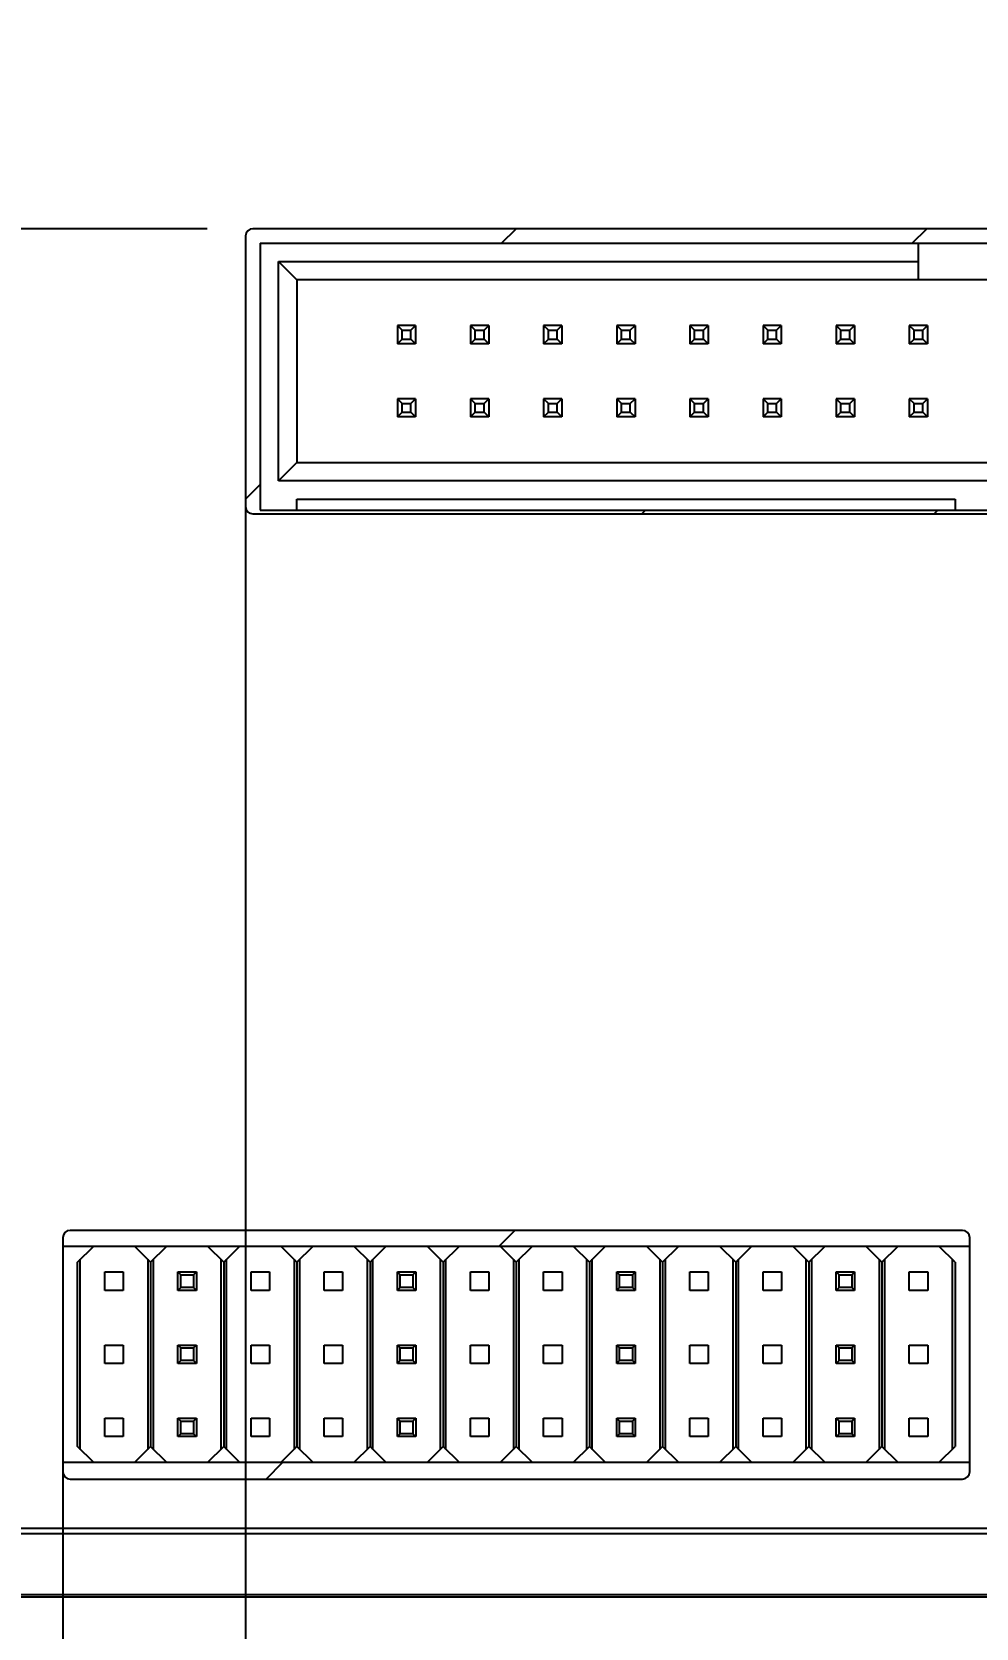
# Model space of a CAD drawing. Header units: inches. Extents: x 0 to 34, y 0 to 22.
# Drawn here: x 8.546 to 9.837, y 11.041 to 13.224 of the extents above; entities that cross this region are included whole.
import ezdxf

# ---------------------------------------------------------------- set-up
doc = ezdxf.new("R2010")
doc.units = ezdxf.units.IN
doc.header["$LTSCALE"] = 1.87
doc.header["$MEASUREMENT"] = 0
doc.layers.get('0').update_dxf_attribs({"linetype": 'CONTINUOUS'})
doc.layers.add('COSMETIC', color=7, linetype='CONTINUOUS')
doc.layers.add('DIMENSIONS', color=7, linetype='CONTINUOUS')
doc.styles.get("Standard").update_dxf_attribs({"font": 'txt', "width": 0.8})
doc.dimstyles.new('DIMSTYLE_2', dxfattribs={"dimtxt": 0.125, "dimasz": 0.18, "dimexe": 0.18, "dimexo": 0.0625, "dimgap": 0.09, "dimtad": 0, "dimtih": 1, "dimtoh": 1, "dimdec": 3, "dimzin": 4, "dimdsep": 46, "dimtxsty": 'STANDARD', "dimblk": '_FILLED', "dimblk1": '_FILLED', "dimblk2": '_FILLED', "dimcen": 0.09, "dimadec": 0, "dimazin": 0, "dimtp": 0.001, "dimtm": 0.001, "dimtfac": 1, "dimtdec": 3, "dimtofl": 0, "dimtmove": 0, "dimatfit": 3, "dimldrblk": '_FILLED', "dimfxl": 1, "dimtolj": 1, "dimtzin": 4, "dimarcsym": 0})

# ---------------------------------------------------------------- blocks, each defined once
blk = doc.blocks.new('*D15')
at = {"layer": 'DIMENSIONS', "color": 2, "linetype": 'CONTINUOUS'}
blk.add_line((11.1829, 11.5852), (13.4526, 11.5852), dxfattribs=at)
blk = doc.blocks.new('_FILLED')
at = {"color": 0, "linetype": 'BYBLOCK'}
blk.add_solid([(0, 0), (-1, 0.174), (-1, -0.174)], dxfattribs=at)
blk = doc.blocks.new('*D16')
at = {"layer": 'DIMENSIONS', "color": 2, "linetype": 'CONTINUOUS'}
blk.add_line((8.7861, 12.9552), (6.2876, 12.9552), dxfattribs=at)
blk = doc.blocks.new('*D27')
at = {"layer": 'DIMENSIONS', "color": 2, "linetype": 'CONTINUOUS'}
blk.add_line((8.5887, 11.5127), (8.5887, 10.3797), dxfattribs=at)
blk = doc.blocks.new('*D28')
at = {"layer": 'DIMENSIONS', "color": 2, "linetype": 'CONTINUOUS'}
blk.add_line((9.8882, 11.5127), (9.8882, 10.3797), dxfattribs=at)
blk = doc.blocks.new('*D29')
at = {"layer": 'DIMENSIONS', "color": 2, "linetype": 'CONTINUOUS'}
blk.add_line((8.8386, 12.8827), (8.8386, 10.3797), dxfattribs=at)

msp = doc.modelspace()

# ---------------------------------------------------------------- linework, layer by layer
at = {"color": 7, "linetype": 'CONTINUOUS'}
for p, q in [((8.8386, 12.9452), (8.8386, 12.5752)), ((10.8686, 12.9552), (8.8486, 12.9552)), ((8.8586, 12.9352), (8.8586, 12.5702)), ((8.8586, 12.9352), (10.6186, 12.9352)), ((9.7586, 12.8852), (9.7586, 12.9352)), ((8.9086, 12.8852), (8.8836, 12.9102)), ((8.8836, 12.6102), (8.8836, 12.9102)), ((8.8836, 12.9102), (9.7586, 12.9102)), ((8.9086, 12.8852), (8.9086, 12.6352)), ((10.8086, 12.8852), (8.9086, 12.8852)), ((9.0526, 12.8162), (9.0461, 12.8227)), ((9.0711, 12.8227), (9.0461, 12.8227)), ((9.0461, 12.8227), (9.0461, 12.7977)), ((9.0526, 12.8162), (9.0646, 12.8162)), ((9.0526, 12.8042), (9.0526, 12.8162)), ((9.0646, 12.8162), (9.0711, 12.8227)), ((9.0646, 12.8042), (9.0646, 12.8162)), ((9.0711, 12.8227), (9.0711, 12.7977)), ((9.1711, 12.8227), (9.1461, 12.8227)), ((9.1526, 12.8162), (9.1461, 12.8227)), ((9.1461, 12.8227), (9.1461, 12.7977)), ((9.1526, 12.8162), (9.1646, 12.8162)), ((9.1526, 12.8042), (9.1526, 12.8162)), ((9.1646, 12.8162), (9.1711, 12.8227)), ((9.1646, 12.8042), (9.1646, 12.8162)), ((9.1711, 12.8227), (9.1711, 12.7977)), ((9.2711, 12.8227), (9.2461, 12.8227)), ((9.2526, 12.8162), (9.2461, 12.8227)), ((9.2461, 12.8227), (9.2461, 12.7977)), ((9.2526, 12.8162), (9.2646, 12.8162)), ((9.2526, 12.8042), (9.2526, 12.8162)), ((9.2646, 12.8162), (9.2711, 12.8227)), ((9.2646, 12.8042), (9.2646, 12.8162)), ((9.2711, 12.8227), (9.2711, 12.7977)), ((9.3711, 12.8227), (9.3461, 12.8227)), ((9.3526, 12.8162), (9.3461, 12.8227)), ((9.3461, 12.8227), (9.3461, 12.7977)), ((9.3526, 12.8162), (9.3646, 12.8162)), ((9.3526, 12.8042), (9.3526, 12.8162)), ((9.3646, 12.8162), (9.3711, 12.8227)), ((9.3646, 12.8042), (9.3646, 12.8162)), ((9.3711, 12.8227), (9.3711, 12.7977)), ((9.4711, 12.8227), (9.4461, 12.8227)), ((9.4526, 12.8162), (9.4461, 12.8227)), ((9.4461, 12.8227), (9.4461, 12.7977)), ((9.4526, 12.8162), (9.4646, 12.8162)), ((9.4526, 12.8042), (9.4526, 12.8162)), ((9.4646, 12.8162), (9.4711, 12.8227)), ((9.4646, 12.8042), (9.4646, 12.8162)), ((9.4711, 12.8227), (9.4711, 12.7977)), ((9.5711, 12.8227), (9.5461, 12.8227)), ((9.5526, 12.8162), (9.5461, 12.8227)), ((9.5461, 12.8227), (9.5461, 12.7977)), ((9.5526, 12.8162), (9.5646, 12.8162)), ((9.5526, 12.8042), (9.5526, 12.8162)), ((9.5646, 12.8162), (9.5711, 12.8227)), ((9.5646, 12.8042), (9.5646, 12.8162)), ((9.5711, 12.8227), (9.5711, 12.7977)), ((9.6711, 12.8227), (9.6461, 12.8227)), ((9.6526, 12.8162), (9.6461, 12.8227)), ((9.6461, 12.8227), (9.6461, 12.7977)), ((9.6526, 12.8162), (9.6646, 12.8162)), ((9.6526, 12.8042), (9.6526, 12.8162)), ((9.6646, 12.8162), (9.6711, 12.8227)), ((9.6646, 12.8042), (9.6646, 12.8162)), ((9.6711, 12.8227), (9.6711, 12.7977)), ((9.7711, 12.8227), (9.7461, 12.8227)), ((9.7526, 12.8162), (9.7461, 12.8227)), ((9.7461, 12.8227), (9.7461, 12.7977)), ((9.7526, 12.8162), (9.7646, 12.8162)), ((9.7526, 12.8042), (9.7526, 12.8162)), ((9.7646, 12.8162), (9.7711, 12.8227)), ((9.7646, 12.8042), (9.7646, 12.8162)), ((9.7711, 12.8227), (9.7711, 12.7977)), ((9.0461, 12.7977), (9.0526, 12.8042)), ((9.0711, 12.7977), (9.0461, 12.7977)), ((9.0526, 12.8042), (9.0646, 12.8042)), ((9.0646, 12.8042), (9.0711, 12.7977)), ((9.1461, 12.7977), (9.1526, 12.8042)), ((9.1711, 12.7977), (9.1461, 12.7977)), ((9.1526, 12.8042), (9.1646, 12.8042)), ((9.1646, 12.8042), (9.1711, 12.7977)), ((9.2461, 12.7977), (9.2526, 12.8042)), ((9.2711, 12.7977), (9.2461, 12.7977)), ((9.2526, 12.8042), (9.2646, 12.8042)), ((9.2646, 12.8042), (9.2711, 12.7977)), ((9.3461, 12.7977), (9.3526, 12.8042)), ((9.3711, 12.7977), (9.3461, 12.7977)), ((9.3526, 12.8042), (9.3646, 12.8042)), ((9.3646, 12.8042), (9.3711, 12.7977)), ((9.4461, 12.7977), (9.4526, 12.8042)), ((9.4711, 12.7977), (9.4461, 12.7977)), ((9.4526, 12.8042), (9.4646, 12.8042)), ((9.4646, 12.8042), (9.4711, 12.7977)), ((9.5461, 12.7977), (9.5526, 12.8042)), ((9.5711, 12.7977), (9.5461, 12.7977)), ((9.5526, 12.8042), (9.5646, 12.8042)), ((9.5646, 12.8042), (9.5711, 12.7977)), ((9.6461, 12.7977), (9.6526, 12.8042)), ((9.6711, 12.7977), (9.6461, 12.7977)), ((9.6526, 12.8042), (9.6646, 12.8042)), ((9.6646, 12.8042), (9.6711, 12.7977)), ((9.7461, 12.7977), (9.7526, 12.8042)), ((9.7711, 12.7977), (9.7461, 12.7977)), ((9.7526, 12.8042), (9.7646, 12.8042)), ((9.7646, 12.8042), (9.7711, 12.7977)), ((9.0526, 12.7162), (9.0461, 12.7227)), ((9.0711, 12.7227), (9.0461, 12.7227)), ((9.0461, 12.7227), (9.0461, 12.6977)), ((9.0526, 12.7162), (9.0646, 12.7162)), ((9.0526, 12.7042), (9.0526, 12.7162)), ((9.0646, 12.7162), (9.0711, 12.7227)), ((9.0646, 12.7042), (9.0646, 12.7162)), ((9.0711, 12.7227), (9.0711, 12.6977)), ((9.1526, 12.7162), (9.1461, 12.7227)), ((9.1711, 12.7227), (9.1461, 12.7227)), ((9.1461, 12.7227), (9.1461, 12.6977)), ((9.1526, 12.7162), (9.1646, 12.7162)), ((9.1526, 12.7042), (9.1526, 12.7162)), ((9.1646, 12.7162), (9.1711, 12.7227)), ((9.1646, 12.7042), (9.1646, 12.7162)), ((9.1711, 12.7227), (9.1711, 12.6977)), ((9.2711, 12.7227), (9.2461, 12.7227)), ((9.2526, 12.7162), (9.2461, 12.7227)), ((9.2461, 12.7227), (9.2461, 12.6977)), ((9.2526, 12.7162), (9.2646, 12.7162)), ((9.2526, 12.7042), (9.2526, 12.7162)), ((9.2646, 12.7162), (9.2711, 12.7227)), ((9.2646, 12.7042), (9.2646, 12.7162)), ((9.2711, 12.7227), (9.2711, 12.6977)), ((9.3711, 12.7227), (9.3461, 12.7227)), ((9.3526, 12.7162), (9.3461, 12.7227)), ((9.3461, 12.7227), (9.3461, 12.6977)), ((9.3526, 12.7162), (9.3646, 12.7162)), ((9.3526, 12.7042), (9.3526, 12.7162)), ((9.3646, 12.7162), (9.3711, 12.7227)), ((9.3646, 12.7042), (9.3646, 12.7162)), ((9.3711, 12.7227), (9.3711, 12.6977)), ((9.4711, 12.7227), (9.4461, 12.7227)), ((9.4526, 12.7162), (9.4461, 12.7227)), ((9.4461, 12.7227), (9.4461, 12.6977)), ((9.4526, 12.7162), (9.4646, 12.7162)), ((9.4526, 12.7042), (9.4526, 12.7162)), ((9.4646, 12.7162), (9.4711, 12.7227)), ((9.4646, 12.7042), (9.4646, 12.7162)), ((9.4711, 12.7227), (9.4711, 12.6977)), ((9.5711, 12.7227), (9.5461, 12.7227)), ((9.5526, 12.7162), (9.5461, 12.7227)), ((9.5461, 12.7227), (9.5461, 12.6977)), ((9.5526, 12.7162), (9.5646, 12.7162)), ((9.5526, 12.7042), (9.5526, 12.7162)), ((9.5646, 12.7162), (9.5711, 12.7227)), ((9.5646, 12.7042), (9.5646, 12.7162)), ((9.5711, 12.7227), (9.5711, 12.6977)), ((9.6711, 12.7227), (9.6461, 12.7227)), ((9.6526, 12.7162), (9.6461, 12.7227)), ((9.6461, 12.7227), (9.6461, 12.6977)), ((9.6526, 12.7162), (9.6646, 12.7162)), ((9.6526, 12.7042), (9.6526, 12.7162)), ((9.6646, 12.7162), (9.6711, 12.7227)), ((9.6646, 12.7042), (9.6646, 12.7162)), ((9.6711, 12.7227), (9.6711, 12.6977)), ((9.7711, 12.7227), (9.7461, 12.7227)), ((9.7526, 12.7162), (9.7461, 12.7227)), ((9.7461, 12.7227), (9.7461, 12.6977)), ((9.7526, 12.7162), (9.7646, 12.7162)), ((9.7526, 12.7042), (9.7526, 12.7162)), ((9.7646, 12.7162), (9.7711, 12.7227)), ((9.7646, 12.7042), (9.7646, 12.7162)), ((9.7711, 12.7227), (9.7711, 12.6977)), ((9.0461, 12.6977), (9.0526, 12.7042)), ((9.0711, 12.6977), (9.0461, 12.6977)), ((9.0526, 12.7042), (9.0646, 12.7042)), ((9.0646, 12.7042), (9.0711, 12.6977)), ((9.1461, 12.6977), (9.1526, 12.7042)), ((9.1711, 12.6977), (9.1461, 12.6977)), ((9.1526, 12.7042), (9.1646, 12.7042)), ((9.1646, 12.7042), (9.1711, 12.6977)), ((9.2461, 12.6977), (9.2526, 12.7042)), ((9.2711, 12.6977), (9.2461, 12.6977)), ((9.2526, 12.7042), (9.2646, 12.7042)), ((9.2646, 12.7042), (9.2711, 12.6977)), ((9.3461, 12.6977), (9.3526, 12.7042)), ((9.3711, 12.6977), (9.3461, 12.6977)), ((9.3526, 12.7042), (9.3646, 12.7042)), ((9.3646, 12.7042), (9.3711, 12.6977)), ((9.4461, 12.6977), (9.4526, 12.7042)), ((9.4711, 12.6977), (9.4461, 12.6977)), ((9.4526, 12.7042), (9.4646, 12.7042)), ((9.4646, 12.7042), (9.4711, 12.6977)), ((9.5461, 12.6977), (9.5526, 12.7042)), ((9.5711, 12.6977), (9.5461, 12.6977)), ((9.5526, 12.7042), (9.5646, 12.7042)), ((9.5646, 12.7042), (9.5711, 12.6977)), ((9.6461, 12.6977), (9.6526, 12.7042)), ((9.6711, 12.6977), (9.6461, 12.6977)), ((9.6526, 12.7042), (9.6646, 12.7042)), ((9.6646, 12.7042), (9.6711, 12.6977)), ((9.7461, 12.6977), (9.7526, 12.7042)), ((9.7711, 12.6977), (9.7461, 12.6977)), ((9.7526, 12.7042), (9.7646, 12.7042)), ((9.7646, 12.7042), (9.7711, 12.6977)), ((8.9086, 12.6352), (8.8836, 12.6102)), ((8.9086, 12.6352), (10.8086, 12.6352)), ((10.8336, 12.6102), (8.8836, 12.6102)), ((8.9086, 12.5852), (9.8086, 12.5852)), ((8.9086, 12.5702), (8.9086, 12.5852)), ((9.8086, 12.5852), (9.8086, 12.5702)), ((8.8486, 12.5652), (10.8686, 12.5652)), ((8.8586, 12.5702), (8.9086, 12.5702)), ((9.8086, 12.5702), (9.9086, 12.5702)), ((8.5887, 11.5752), (8.5887, 11.2552)), ((9.8187, 11.5852), (8.5987, 11.5852)), ((9.8287, 11.2552), (9.8287, 11.5752)), ((8.6087, 11.5418), (8.6304, 11.5634)), ((8.6871, 11.5634), (8.6304, 11.5634)), ((8.7087, 11.5418), (8.6871, 11.5634)), ((8.7087, 11.5418), (8.7304, 11.5634)), ((8.7871, 11.5634), (8.7304, 11.5634)), ((8.8087, 11.5418), (8.7871, 11.5634)), ((8.8087, 11.5418), (8.8304, 11.5634)), ((8.8871, 11.5634), (8.8304, 11.5634)), ((8.9087, 11.5418), (8.8871, 11.5634)), ((8.9087, 11.5418), (8.9304, 11.5634)), ((8.9871, 11.5634), (8.9304, 11.5634)), ((9.0087, 11.5418), (8.9871, 11.5634)), ((9.0087, 11.5418), (9.0304, 11.5634)), ((9.0871, 11.5634), (9.0304, 11.5634)), ((9.1087, 11.5418), (9.0871, 11.5634)), ((9.1087, 11.5418), (9.1304, 11.5634)), ((9.1871, 11.5634), (9.1304, 11.5634)), ((9.2087, 11.5418), (9.1871, 11.5634)), ((9.2087, 11.5418), (9.2304, 11.5634)), ((9.2871, 11.5634), (9.2304, 11.5634)), ((9.3087, 11.5418), (9.2871, 11.5634)), ((9.3087, 11.5418), (9.3304, 11.5634)), ((9.3871, 11.5634), (9.3304, 11.5634)), ((9.4087, 11.5418), (9.3871, 11.5634)), ((9.4087, 11.5418), (9.4304, 11.5634)), ((9.4871, 11.5634), (9.4304, 11.5634)), ((9.5087, 11.5418), (9.4871, 11.5634)), ((9.5087, 11.5418), (9.5304, 11.5634)), ((9.5871, 11.5634), (9.5304, 11.5634)), ((9.6087, 11.5418), (9.5871, 11.5634)), ((9.6087, 11.5418), (9.6304, 11.5634)), ((9.6871, 11.5634), (9.6304, 11.5634)), ((9.7087, 11.5418), (9.6871, 11.5634)), ((9.7087, 11.5418), (9.7304, 11.5634)), ((9.7871, 11.5634), (9.7304, 11.5634)), ((9.8087, 11.5418), (9.7871, 11.5634)), ((8.6087, 11.2898), (8.6087, 11.5418)), ((8.6126, 11.2858), (8.6126, 11.5457)), ((8.6461, 11.5284), (8.6713, 11.5284)), ((8.6461, 11.5032), (8.6461, 11.5284)), ((8.6713, 11.5284), (8.6713, 11.5032)), ((8.7048, 11.5457), (8.7048, 11.2858)), ((8.7087, 11.5418), (8.7087, 11.2898)), ((8.7126, 11.2858), (8.7126, 11.5457)), ((8.75, 11.5244), (8.7461, 11.5284)), ((8.7461, 11.5284), (8.7713, 11.5284)), ((8.7461, 11.5032), (8.7461, 11.5284)), ((8.7674, 11.5244), (8.7713, 11.5284)), ((8.7713, 11.5284), (8.7713, 11.5032)), ((8.8048, 11.5457), (8.8048, 11.2858)), ((8.8087, 11.5418), (8.8087, 11.2898)), ((8.8126, 11.2858), (8.8126, 11.5457)), ((8.8461, 11.5284), (8.8713, 11.5284)), ((8.8461, 11.5032), (8.8461, 11.5284)), ((8.8713, 11.5284), (8.8713, 11.5032)), ((8.9048, 11.5457), (8.9048, 11.2858)), ((8.9087, 11.5418), (8.9087, 11.2898)), ((8.9126, 11.2858), (8.9126, 11.5457)), ((8.9461, 11.5284), (8.9713, 11.5284)), ((8.9461, 11.5032), (8.9461, 11.5284)), ((8.9713, 11.5284), (8.9713, 11.5032)), ((9.0048, 11.5457), (9.0048, 11.2858)), ((9.0087, 11.5418), (9.0087, 11.2898)), ((9.0126, 11.2858), (9.0126, 11.5457)), ((9.0461, 11.5284), (9.0713, 11.5284)), ((9.05, 11.5244), (9.0461, 11.5284)), ((9.0461, 11.5032), (9.0461, 11.5284)), ((9.0674, 11.5244), (9.0713, 11.5284)), ((9.0713, 11.5284), (9.0713, 11.5032)), ((9.1048, 11.5457), (9.1048, 11.2858)), ((9.1087, 11.5418), (9.1087, 11.2898)), ((9.1126, 11.2858), (9.1126, 11.5457)), ((9.1461, 11.5284), (9.1713, 11.5284)), ((9.1461, 11.5032), (9.1461, 11.5284)), ((9.1713, 11.5284), (9.1713, 11.5032)), ((9.2048, 11.5457), (9.2048, 11.2858)), ((9.2087, 11.5418), (9.2087, 11.2898)), ((9.2126, 11.2858), (9.2126, 11.5457)), ((9.2461, 11.5284), (9.2713, 11.5284)), ((9.2461, 11.5032), (9.2461, 11.5284)), ((9.2713, 11.5284), (9.2713, 11.5032)), ((9.3048, 11.5457), (9.3048, 11.2858)), ((9.3087, 11.5418), (9.3087, 11.2898)), ((9.3126, 11.2858), (9.3126, 11.5457)), ((9.3461, 11.5284), (9.3713, 11.5284)), ((9.35, 11.5244), (9.3461, 11.5284)), ((9.3461, 11.5032), (9.3461, 11.5284)), ((9.3674, 11.5244), (9.3713, 11.5284)), ((9.3713, 11.5284), (9.3713, 11.5032)), ((9.4048, 11.5457), (9.4048, 11.2858)), ((9.4087, 11.5418), (9.4087, 11.2898)), ((9.4126, 11.2858), (9.4126, 11.5457)), ((9.4461, 11.5284), (9.4713, 11.5284)), ((9.4461, 11.5032), (9.4461, 11.5284)), ((9.4713, 11.5284), (9.4713, 11.5032)), ((9.5048, 11.5457), (9.5048, 11.2858)), ((9.5087, 11.5418), (9.5087, 11.2898)), ((9.5126, 11.2858), (9.5126, 11.5457)), ((9.5461, 11.5284), (9.5713, 11.5284)), ((9.5461, 11.5032), (9.5461, 11.5284)), ((9.5713, 11.5284), (9.5713, 11.5032)), ((9.6048, 11.5457), (9.6048, 11.2858)), ((9.6087, 11.5418), (9.6087, 11.2898)), ((9.6126, 11.2858), (9.6126, 11.5457)), ((9.6461, 11.5284), (9.6713, 11.5284)), ((9.65, 11.5244), (9.6461, 11.5284)), ((9.6461, 11.5032), (9.6461, 11.5284)), ((9.6674, 11.5244), (9.6713, 11.5284)), ((9.6713, 11.5284), (9.6713, 11.5032)), ((9.7048, 11.5457), (9.7048, 11.2858)), ((9.7087, 11.5418), (9.7087, 11.2898)), ((9.7126, 11.2858), (9.7126, 11.5457)), ((9.7461, 11.5284), (9.7713, 11.5284)), ((9.7461, 11.5032), (9.7461, 11.5284)), ((9.7713, 11.5284), (9.7713, 11.5032)), ((9.8048, 11.5457), (9.8048, 11.2858)), ((9.8087, 11.5418), (9.8087, 11.2898)), ((8.75, 11.5071), (8.7461, 11.5032)), ((8.75, 11.5244), (8.7674, 11.5244)), ((8.75, 11.5071), (8.75, 11.5244)), ((8.7674, 11.5071), (8.75, 11.5071)), ((8.7674, 11.5244), (8.7674, 11.5071)), ((8.7674, 11.5071), (8.7713, 11.5032)), ((9.05, 11.5071), (9.0461, 11.5032)), ((9.05, 11.5244), (9.0674, 11.5244)), ((9.05, 11.5071), (9.05, 11.5244)), ((9.0674, 11.5071), (9.05, 11.5071)), ((9.0674, 11.5244), (9.0674, 11.5071)), ((9.0674, 11.5071), (9.0713, 11.5032)), ((9.35, 11.5071), (9.3461, 11.5032)), ((9.35, 11.5244), (9.3674, 11.5244)), ((9.35, 11.5071), (9.35, 11.5244)), ((9.3674, 11.5071), (9.35, 11.5071)), ((9.3674, 11.5244), (9.3674, 11.5071)), ((9.3674, 11.5071), (9.3713, 11.5032)), ((9.65, 11.5071), (9.6461, 11.5032)), ((9.65, 11.5244), (9.6674, 11.5244)), ((9.65, 11.5071), (9.65, 11.5244)), ((9.6674, 11.5071), (9.65, 11.5071)), ((9.6674, 11.5244), (9.6674, 11.5071)), ((9.6674, 11.5071), (9.6713, 11.5032)), ((8.6713, 11.5032), (8.6461, 11.5032)), ((8.7713, 11.5032), (8.7461, 11.5032)), ((8.8713, 11.5032), (8.8461, 11.5032)), ((8.9713, 11.5032), (8.9461, 11.5032)), ((9.0713, 11.5032), (9.0461, 11.5032)), ((9.1713, 11.5032), (9.1461, 11.5032)), ((9.2713, 11.5032), (9.2461, 11.5032)), ((9.3713, 11.5032), (9.3461, 11.5032)), ((9.4713, 11.5032), (9.4461, 11.5032)), ((9.5713, 11.5032), (9.5461, 11.5032)), ((9.6713, 11.5032), (9.6461, 11.5032)), ((9.7713, 11.5032), (9.7461, 11.5032)), ((8.6461, 11.4284), (8.6713, 11.4284)), ((8.6461, 11.4032), (8.6461, 11.4284)), ((8.6713, 11.4284), (8.6713, 11.4032)), ((8.7461, 11.4284), (8.7713, 11.4284)), ((8.75, 11.4244), (8.7461, 11.4284)), ((8.7461, 11.4032), (8.7461, 11.4284)), ((8.75, 11.4244), (8.7674, 11.4244)), ((8.75, 11.4071), (8.75, 11.4244)), ((8.7674, 11.4244), (8.7713, 11.4284)), ((8.7674, 11.4244), (8.7674, 11.4071)), ((8.7713, 11.4284), (8.7713, 11.4032)), ((8.8461, 11.4284), (8.8713, 11.4284)), ((8.8461, 11.4032), (8.8461, 11.4284)), ((8.8713, 11.4284), (8.8713, 11.4032)), ((8.9461, 11.4284), (8.9713, 11.4284)), ((8.9461, 11.4032), (8.9461, 11.4284)), ((8.9713, 11.4284), (8.9713, 11.4032)), ((9.0461, 11.4284), (9.0713, 11.4284)), ((9.05, 11.4244), (9.0461, 11.4284)), ((9.0461, 11.4032), (9.0461, 11.4284)), ((9.05, 11.4244), (9.0674, 11.4244)), ((9.05, 11.4071), (9.05, 11.4244)), ((9.0674, 11.4244), (9.0713, 11.4284)), ((9.0674, 11.4244), (9.0674, 11.4071)), ((9.0713, 11.4284), (9.0713, 11.4032)), ((9.1461, 11.4284), (9.1713, 11.4284)), ((9.1461, 11.4032), (9.1461, 11.4284)), ((9.1713, 11.4284), (9.1713, 11.4032)), ((9.2461, 11.4284), (9.2713, 11.4284)), ((9.2461, 11.4032), (9.2461, 11.4284)), ((9.2713, 11.4284), (9.2713, 11.4032)), ((9.3461, 11.4284), (9.3713, 11.4284)), ((9.35, 11.4244), (9.3461, 11.4284)), ((9.3461, 11.4032), (9.3461, 11.4284)), ((9.35, 11.4244), (9.3674, 11.4244)), ((9.35, 11.4071), (9.35, 11.4244)), ((9.3674, 11.4244), (9.3713, 11.4284)), ((9.3674, 11.4244), (9.3674, 11.4071)), ((9.3713, 11.4284), (9.3713, 11.4032)), ((9.4461, 11.4284), (9.4713, 11.4284)), ((9.4461, 11.4032), (9.4461, 11.4284)), ((9.4713, 11.4284), (9.4713, 11.4032)), ((9.5461, 11.4284), (9.5713, 11.4284)), ((9.5461, 11.4032), (9.5461, 11.4284)), ((9.5713, 11.4284), (9.5713, 11.4032)), ((9.6461, 11.4284), (9.6713, 11.4284)), ((9.65, 11.4244), (9.6461, 11.4284)), ((9.6461, 11.4032), (9.6461, 11.4284)), ((9.65, 11.4244), (9.6674, 11.4244)), ((9.65, 11.4071), (9.65, 11.4244)), ((9.6674, 11.4244), (9.6713, 11.4284)), ((9.6674, 11.4244), (9.6674, 11.4071)), ((9.6713, 11.4284), (9.6713, 11.4032)), ((9.7461, 11.4284), (9.7713, 11.4284)), ((9.7461, 11.4032), (9.7461, 11.4284)), ((9.7713, 11.4284), (9.7713, 11.4032)), ((8.6713, 11.4032), (8.6461, 11.4032)), ((8.75, 11.4071), (8.7461, 11.4032)), ((8.7713, 11.4032), (8.7461, 11.4032)), ((8.7674, 11.4071), (8.75, 11.4071)), ((8.7674, 11.4071), (8.7713, 11.4032)), ((8.8713, 11.4032), (8.8461, 11.4032)), ((8.9713, 11.4032), (8.9461, 11.4032)), ((9.05, 11.4071), (9.0461, 11.4032)), ((9.0713, 11.4032), (9.0461, 11.4032)), ((9.0674, 11.4071), (9.05, 11.4071)), ((9.0674, 11.4071), (9.0713, 11.4032)), ((9.1713, 11.4032), (9.1461, 11.4032)), ((9.2713, 11.4032), (9.2461, 11.4032)), ((9.35, 11.4071), (9.3461, 11.4032)), ((9.3713, 11.4032), (9.3461, 11.4032)), ((9.3674, 11.4071), (9.35, 11.4071)), ((9.3674, 11.4071), (9.3713, 11.4032)), ((9.4713, 11.4032), (9.4461, 11.4032)), ((9.5713, 11.4032), (9.5461, 11.4032)), ((9.65, 11.4071), (9.6461, 11.4032)), ((9.6713, 11.4032), (9.6461, 11.4032)), ((9.6674, 11.4071), (9.65, 11.4071)), ((9.6674, 11.4071), (9.6713, 11.4032)), ((9.7713, 11.4032), (9.7461, 11.4032)), ((8.6461, 11.3284), (8.6713, 11.3284)), ((8.6461, 11.3032), (8.6461, 11.3284)), ((8.6713, 11.3284), (8.6713, 11.3032)), ((8.7461, 11.3284), (8.7713, 11.3284)), ((8.75, 11.3244), (8.7461, 11.3284)), ((8.7461, 11.3032), (8.7461, 11.3284)), ((8.75, 11.3244), (8.7674, 11.3244)), ((8.75, 11.3071), (8.75, 11.3244)), ((8.7674, 11.3244), (8.7713, 11.3284)), ((8.7674, 11.3244), (8.7674, 11.3071)), ((8.7713, 11.3284), (8.7713, 11.3032)), ((8.8461, 11.3284), (8.8713, 11.3284)), ((8.8461, 11.3032), (8.8461, 11.3284)), ((8.8713, 11.3284), (8.8713, 11.3032)), ((8.9461, 11.3284), (8.9713, 11.3284)), ((8.9461, 11.3032), (8.9461, 11.3284)), ((8.9713, 11.3284), (8.9713, 11.3032)), ((9.0461, 11.3284), (9.0713, 11.3284)), ((9.05, 11.3244), (9.0461, 11.3284)), ((9.0461, 11.3032), (9.0461, 11.3284)), ((9.05, 11.3244), (9.0674, 11.3244)), ((9.05, 11.3071), (9.05, 11.3244)), ((9.0674, 11.3244), (9.0713, 11.3284)), ((9.0674, 11.3244), (9.0674, 11.3071)), ((9.0713, 11.3284), (9.0713, 11.3032)), ((9.1461, 11.3284), (9.1713, 11.3284)), ((9.1461, 11.3032), (9.1461, 11.3284)), ((9.1713, 11.3284), (9.1713, 11.3032)), ((9.2461, 11.3284), (9.2713, 11.3284)), ((9.2461, 11.3032), (9.2461, 11.3284)), ((9.2713, 11.3284), (9.2713, 11.3032)), ((9.3461, 11.3284), (9.3713, 11.3284)), ((9.35, 11.3244), (9.3461, 11.3284)), ((9.3461, 11.3032), (9.3461, 11.3284)), ((9.35, 11.3244), (9.3674, 11.3244)), ((9.35, 11.3071), (9.35, 11.3244)), ((9.3674, 11.3244), (9.3713, 11.3284)), ((9.3674, 11.3244), (9.3674, 11.3071)), ((9.3713, 11.3284), (9.3713, 11.3032)), ((9.4461, 11.3284), (9.4713, 11.3284)), ((9.4461, 11.3032), (9.4461, 11.3284)), ((9.4713, 11.3284), (9.4713, 11.3032)), ((9.5461, 11.3284), (9.5713, 11.3284)), ((9.5461, 11.3032), (9.5461, 11.3284)), ((9.5713, 11.3284), (9.5713, 11.3032)), ((9.6461, 11.3284), (9.6713, 11.3284)), ((9.65, 11.3244), (9.6461, 11.3284)), ((9.6461, 11.3032), (9.6461, 11.3284)), ((9.65, 11.3244), (9.6674, 11.3244)), ((9.65, 11.3071), (9.65, 11.3244)), ((9.6674, 11.3244), (9.6713, 11.3284)), ((9.6674, 11.3244), (9.6674, 11.3071)), ((9.6713, 11.3284), (9.6713, 11.3032)), ((9.7461, 11.3284), (9.7713, 11.3284)), ((9.7461, 11.3032), (9.7461, 11.3284)), ((9.7713, 11.3284), (9.7713, 11.3032)), ((8.6304, 11.2681), (8.6087, 11.2898)), ((8.6713, 11.3032), (8.6461, 11.3032)), ((8.6871, 11.2681), (8.7087, 11.2898)), ((8.7304, 11.2681), (8.7087, 11.2898)), ((8.75, 11.3071), (8.7461, 11.3032)), ((8.7713, 11.3032), (8.7461, 11.3032)), ((8.7674, 11.3071), (8.75, 11.3071)), ((8.7674, 11.3071), (8.7713, 11.3032)), ((8.7871, 11.2681), (8.8087, 11.2898)), ((8.8304, 11.2681), (8.8087, 11.2898)), ((8.8713, 11.3032), (8.8461, 11.3032)), ((8.8871, 11.2681), (8.9087, 11.2898)), ((8.9304, 11.2681), (8.9087, 11.2898)), ((8.9713, 11.3032), (8.9461, 11.3032)), ((8.9871, 11.2681), (9.0087, 11.2898)), ((9.0304, 11.2681), (9.0087, 11.2898)), ((9.05, 11.3071), (9.0461, 11.3032)), ((9.0713, 11.3032), (9.0461, 11.3032)), ((9.0674, 11.3071), (9.05, 11.3071)), ((9.0674, 11.3071), (9.0713, 11.3032)), ((9.0871, 11.2681), (9.1087, 11.2898)), ((9.1304, 11.2681), (9.1087, 11.2898)), ((9.1713, 11.3032), (9.1461, 11.3032)), ((9.1871, 11.2681), (9.2087, 11.2898)), ((9.2304, 11.2681), (9.2087, 11.2898)), ((9.2713, 11.3032), (9.2461, 11.3032)), ((9.2871, 11.2681), (9.3087, 11.2898)), ((9.3304, 11.2681), (9.3087, 11.2898)), ((9.35, 11.3071), (9.3461, 11.3032)), ((9.3713, 11.3032), (9.3461, 11.3032)), ((9.3674, 11.3071), (9.35, 11.3071)), ((9.3674, 11.3071), (9.3713, 11.3032)), ((9.3871, 11.2681), (9.4087, 11.2898)), ((9.4304, 11.2681), (9.4087, 11.2898)), ((9.4713, 11.3032), (9.4461, 11.3032)), ((9.4871, 11.2681), (9.5087, 11.2898)), ((9.5304, 11.2681), (9.5087, 11.2898)), ((9.5713, 11.3032), (9.5461, 11.3032)), ((9.5871, 11.2681), (9.6087, 11.2898)), ((9.6304, 11.2681), (9.6087, 11.2898)), ((9.65, 11.3071), (9.6461, 11.3032)), ((9.6713, 11.3032), (9.6461, 11.3032)), ((9.6674, 11.3071), (9.65, 11.3071)), ((9.6674, 11.3071), (9.6713, 11.3032)), ((9.6871, 11.2681), (9.7087, 11.2898)), ((9.7304, 11.2681), (9.7087, 11.2898)), ((9.7713, 11.3032), (9.7461, 11.3032)), ((9.7871, 11.2681), (9.8087, 11.2898)), ((8.6304, 11.2681), (8.6871, 11.2681)), ((8.7304, 11.2681), (8.7871, 11.2681)), ((8.8304, 11.2681), (8.8871, 11.2681)), ((8.9304, 11.2681), (8.9871, 11.2681)), ((9.0304, 11.2681), (9.0871, 11.2681)), ((9.1304, 11.2681), (9.1871, 11.2681)), ((9.2304, 11.2681), (9.2871, 11.2681)), ((9.3304, 11.2681), (9.3871, 11.2681)), ((9.4304, 11.2681), (9.4871, 11.2681)), ((9.5304, 11.2681), (9.5871, 11.2681)), ((9.6304, 11.2681), (9.6871, 11.2681)), ((9.7304, 11.2681), (9.7871, 11.2681)), ((8.5987, 11.2452), (9.8187, 11.2452)), ((7.2816, 11.1778), (12.4356, 11.1778)), ((7.2816, 11.1707), (12.4356, 11.1707)), ((12.4356, 11.0866), (7.2816, 11.0866)), ((12.4356, 11.0837), (7.2816, 11.0837))]:
    msp.add_line(p, q, dxfattribs=at)
for centre, major_axis, start_param, end_param in [((8.8486, 12.9452), (-0.00707, 0.00707), -0.785246, 0.785246), ((8.8486, 12.5752), (0.00707, 0.00707), -3.926839, -2.356347), ((8.5987, 11.5752), (-0.00707, 0.00707), -0.785246, 0.785246), ((9.8187, 11.5752), (0.00707, 0.00707), -0.785246, 0.785246), ((8.5987, 11.2552), (0.00707, 0.00707), -3.926839, -2.356347), ((9.8187, 11.2552), (-0.00707, 0.00707), -3.926839, -2.356347)]:
    msp.add_ellipse(centre, major_axis=major_axis, ratio=0.999695, start_param=start_param, end_param=end_param, dxfattribs=at)
at = {"layer": 'COSMETIC', "color": 2, "linetype": 'CONTINUOUS'}
for p, q in [((9.1886, 12.9352), (9.2086, 12.9552)), ((9.7502, 12.9352), (9.7702, 12.9552)), ((8.8386, 12.5852), (8.8586, 12.6052)), ((9.3802, 12.5652), (9.3852, 12.5702)), ((9.7802, 12.5652), (9.7852, 12.5702)), ((9.1849, 11.5634), (9.2066, 11.5852)), ((8.8666, 11.2452), (8.8896, 11.2681))]:
    msp.add_line(p, q, dxfattribs=at)
at = {"layer": 'COSMETIC', "color": 4, "linetype": 'CONTINUOUS'}
for p, q in [((8.9086, 12.5702), (9.8086, 12.5702)), ((8.6304, 11.5634), (8.5887, 11.5634)), ((8.7304, 11.5634), (8.6871, 11.5634)), ((8.8304, 11.5634), (8.7871, 11.5634)), ((8.9304, 11.5634), (8.8871, 11.5634)), ((9.0304, 11.5634), (8.9871, 11.5634)), ((9.1304, 11.5634), (9.0871, 11.5634)), ((9.2304, 11.5634), (9.1871, 11.5634)), ((9.3304, 11.5634), (9.2871, 11.5634)), ((9.4304, 11.5634), (9.3871, 11.5634)), ((9.5304, 11.5634), (9.4871, 11.5634)), ((9.6304, 11.5634), (9.5871, 11.5634)), ((9.7304, 11.5634), (9.6871, 11.5634)), ((9.8287, 11.5634), (9.7871, 11.5634)), ((8.5887, 11.2681), (8.6304, 11.2681)), ((8.6871, 11.2681), (8.7304, 11.2681)), ((8.7871, 11.2681), (8.8304, 11.2681)), ((8.8871, 11.2681), (8.9304, 11.2681)), ((8.9871, 11.2681), (9.0304, 11.2681)), ((9.0871, 11.2681), (9.1304, 11.2681)), ((9.1871, 11.2681), (9.2304, 11.2681)), ((9.2871, 11.2681), (9.3304, 11.2681)), ((9.3871, 11.2681), (9.4304, 11.2681)), ((9.4871, 11.2681), (9.5304, 11.2681)), ((9.5871, 11.2681), (9.6304, 11.2681)), ((9.6871, 11.2681), (9.7304, 11.2681)), ((9.7871, 11.2681), (9.8287, 11.2681))]:
    msp.add_line(p, q, dxfattribs=at)

# ---------------------------------------------------------------- dimensions: what is measured, and where the dimension line sits
at = {"layer": 'DIMENSIONS', "color": 2, "linetype": 'CONTINUOUS'}
for feature_location, offset, dtype, origin, picture, middle in [((8.7860579437, 12.9551674382), (-2.4984922433, 0), 0, (8.8485579437, 16.7206674382), '*D16', (4.9000657004, 12.8926674382)), ((11.1829123219, 11.5851674382), (2.2696535566, 0), 0, (8.5987079437, 16.7206674382), '*D15', (13.5150658785, 11.5226674382)), ((8.8386, 12.8827), (0, -2.503), 1, (6.9816, 12.9452), '*D29', (8.9011, 8.9922)), ((8.5887, 11.5127), (0, -1.133), 1, (6.9816, 11.5752), '*D27', (8.6512, 8.9922)), ((9.8882, 11.5127), (0, -1.133), 1, (6.9816, 11.5752), '*D28', (9.9507, 8.9922))]:
    dim = msp.add_ordinate_dim(feature_location=feature_location, offset=offset, dtype=dtype, origin=origin, dimstyle='DIMSTYLE_2', dxfattribs=at)
    dim.commit()
    dim.dimension.update_dxf_attribs({"geometry": picture, "text_midpoint": middle})

doc.saveas('drawing.dxf')
